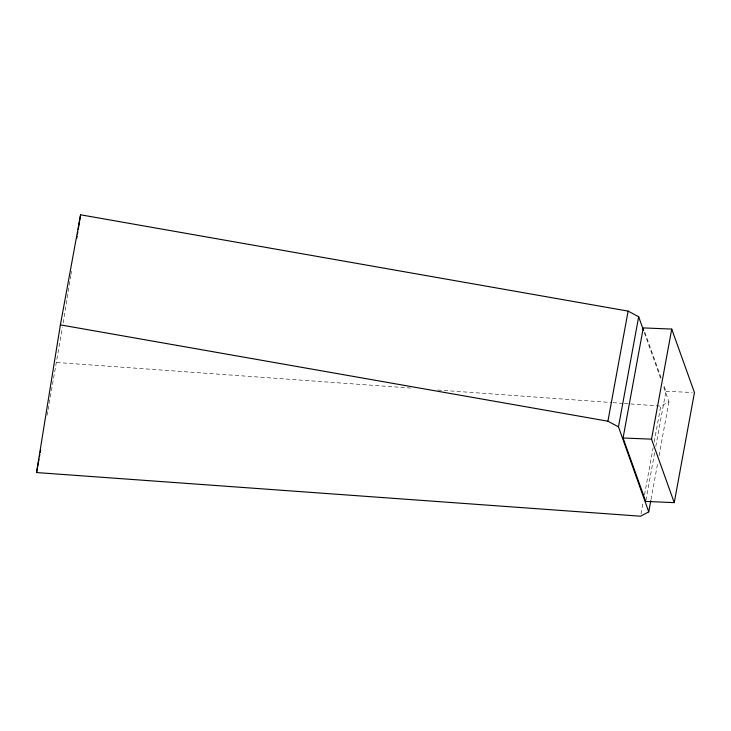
<?xml version="1.0" encoding="UTF-8"?>
<svg xmlns="http://www.w3.org/2000/svg" width="731" height="731" viewBox="0 0 731 731"><rect width="100%" height="100%" fill="white"/><g stroke="black" fill="none" stroke-linecap="round" stroke-linejoin="round"><path stroke-width="0.55" stroke-dasharray="3.65 2.74" d="M48.091 409.652L62.391 327.525M63.122 323.02L70.761 275.669M70.944 274.545L71.492 271.164M47.067 415.272L47.89 410.776M640.986 513.957L643.253 501.603M644.486 494.86L653.148 447.683M654.181 442.072L660.778 406.125L668.956 401.767L662.898 384.771M645.912 500.296L654.784 451.996M655.808 446.376L665.914 391.341L663.227 383.812M651.019 499.492L657.818 462.431M659.06 455.687L668.956 401.767M665.914 391.341L692.257 392.456M56.753 362.475L410.52 388.042M437.823 390.016L611.865 402.589M612.998 402.671L623.241 403.411M624.375 403.494L660.778 406.125M644.806 332.212L661.692 379.517M644.349 332.696L661.007 379.453"/><path stroke-width="1.1" d="M650.809 500.616L648.744 511.855L640.575 516.205L36.55 472.555L60.381 324.875L80.584 214.795L628.121 311.114L638.675 316.751L643.591 330.567M76.764 238.47L77.13 236.214M77.486 233.957L77.852 231.709M78.217 229.452L80.584 214.795M36.55 472.555L39.026 459.077M39.437 456.829L39.849 454.581M40.26 452.334L40.671 450.095M648.744 511.855L618.472 426.84L607.918 421.202L628.121 311.114M618.472 426.84L638.675 316.751M623.059 437.997L643.271 327.908L671.734 329.078L694.45 392.556L674.247 502.636L645.711 501.42L623.059 437.997L651.522 439.157L674.247 502.636M651.522 439.157L671.734 329.078M60.381 324.875L607.918 421.202"/></g></svg>
